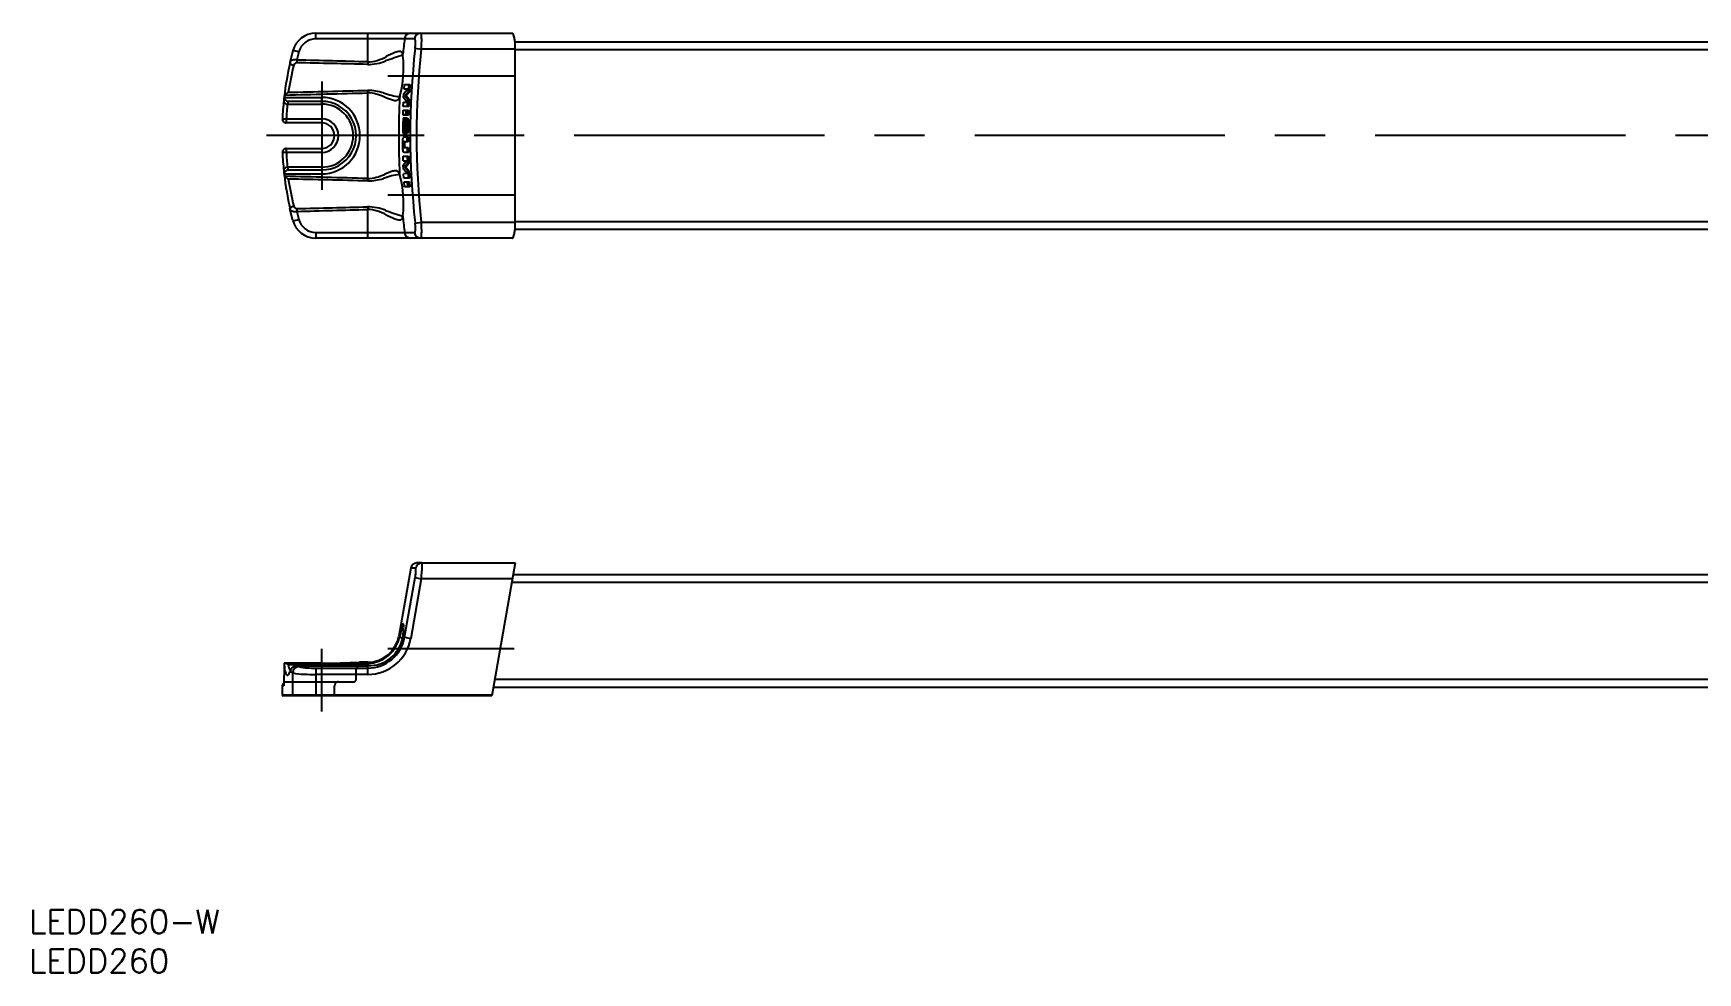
# Model space of a CAD drawing. Extents: x 1 to 423, y 0 to 119.
# Drawn here: x 0.5 to 211.7, y 0 to 119.3 of the extents above; entities that cross this region are included whole.
import ezdxf

# ---------------------------------------------------------------- set-up
doc = ezdxf.new("R2010")
doc.units = 0
doc.linetypes.add('CENTER', pattern=[50.8, 31.75, -6.35, 6.35, -6.35])
doc.linetypes.add('DASHED', pattern=[19.05, 12.7, -6.35])
doc.layers.get('0').update_dxf_attribs({"linetype": 'CONTINUOUS'})
doc.layers.add('CENTER', color=1, linetype='CENTER')
doc.styles.get("Standard").update_dxf_attribs({"font": 'txt.shx', "height": 3, "bigfont": 'bigfont.shx'})

# ---------------------------------------------------------------- blocks, each defined once
blk = doc.blocks.new('*U8')
at = {"color": 7, "linetype": 'CONTINUOUS'}
blk.add_text('LEDD260-W', height=3, dxfattribs=at).set_placement((0, 5))
blk = doc.blocks.new('*U9')
at = {"color": 7, "linetype": 'CONTINUOUS'}
blk.add_text('LEDD260', height=3, dxfattribs=at).set_placement((0, 0))

msp = doc.modelspace()

# ---------------------------------------------------------------- linework, layer by layer
at = {"color": 7, "linetype": 'CONTINUOUS'}
for p, q in [((36.34, 119.27), (61.3, 119.27)), ((36.34, 118.56), (36.34, 119.27)), ((48.9, 118.56), (36.34, 118.56)), ((42.95, 115.64), (42.95, 119.27)), ((33.44, 117.03), (33.08, 115.56)), ((34.22, 116.91), (33.96, 115.88)), ((47.4, 116.51), (47.41, 116.61)), ((47.41, 116.43), (47.4, 116.51)), ((48.96, 117.36), (49.75, 117.27)), ((61.66, 117.27), (49.75, 117.27)), ((61.62, 118.17), (272.6, 118.17)), ((61.66, 95.27), (61.66, 117.27)), ((225.24, 117.17), (61.66, 117.17)), ((33.08, 115.56), (33.08, 115.5)), ((33.08, 115.5), (33.11, 115.45)), ((33.11, 115.45), (33.15, 115.4)), ((33.15, 115.4), (33.2, 115.35)), ((33.2, 115.35), (33.28, 115.3)), ((33.28, 115.3), (33.37, 115.26)), ((33.37, 115.26), (33.46, 115.23)), ((33.46, 115.23), (33.56, 115.2)), ((47.52, 111.6), (47.99, 112.17)), ((47.55, 112.17), (47.59, 112.75)), ((47.99, 112.17), (47.55, 112.17)), ((47.59, 112.75), (48.29, 112.75)), ((48.14, 112.75), (48.08, 111.81)), ((48.29, 112.75), (48.23, 111.81)), ((32.35, 111.16), (32.35, 111.13)), ((32.35, 111.13), (37.11, 111.13)), ((32.8, 110.27), (32.75, 110.27)), ((32.8, 110.27), (37.11, 110.27)), ((37.11, 110.61), (32.84, 110.61)), ((37.11, 110.27), (37.11, 111.13)), ((42.95, 100.83), (42.95, 111.7)), ((47.45, 109.95), (47.47, 110.54)), ((48.15, 109.95), (47.45, 109.95)), ((47.47, 110.54), (47.92, 110.54)), ((47.5, 111.11), (47.52, 111.6)), ((47.92, 110.54), (47.5, 111.11)), ((48.08, 111.81), (47.67, 111.36)), ((47.67, 111.36), (48.04, 110.89)), ((47.82, 111.36), (47.67, 111.36)), ((48.23, 111.81), (47.82, 111.36)), ((47.82, 111.36), (48.19, 110.89)), ((48, 109.95), (48.04, 110.89)), ((48.19, 110.89), (48.04, 110.89)), ((48.23, 111.81), (48.08, 111.81)), ((48.19, 110.89), (48.15, 109.95)), ((32.11, 108.42), (32.61, 108.39)), ((32.61, 108.39), (37.11, 108.39)), ((32.61, 108.39), (32.61, 107.89)), ((37.11, 107.89), (32.61, 107.89)), ((37.11, 108.39), (37.11, 107.89)), ((47.39, 107.74), (47.38, 107.49)), ((47.43, 108.25), (47.39, 107.94)), ((47.39, 107.94), (47.39, 107.74)), ((47.42, 108.87), (47.43, 109.5)), ((48.12, 108.87), (47.42, 108.87)), ((47.43, 109.5), (48.13, 109.5)), ((47.45, 108.39), (47.43, 108.27)), ((47.43, 108.27), (47.43, 108.25)), ((47.48, 108.47), (47.45, 108.39)), ((47.47, 107.64), (47.48, 107.77)), ((47.56, 108.54), (47.48, 108.47)), ((47.48, 107.77), (47.49, 107.84)), ((47.49, 107.84), (47.52, 107.89)), ((47.52, 107.89), (47.55, 107.9)), ((47.57, 107.9), (47.55, 107.9)), ((47.56, 108.54), (47.58, 108.54)), ((47.57, 107.9), (47.58, 108.54)), ((47.64, 107.9), (47.57, 107.9)), ((47.58, 108.54), (47.73, 108.54)), ((47.65, 107.94), (47.62, 107.63)), ((47.63, 107.79), (47.62, 107.69)), ((47.67, 108.15), (47.65, 107.94)), ((47.71, 108.37), (47.67, 108.15)), ((47.75, 108.46), (47.71, 108.37)), ((47.73, 108.54), (47.73, 108.41)), ((47.74, 107.67), (47.75, 107.74)), ((47.8, 108.49), (47.75, 108.46)), ((47.75, 107.74), (47.77, 107.81)), ((47.77, 107.81), (47.82, 107.85)), ((47.8, 108.87), (47.82, 109.5)), ((47.83, 108.49), (47.8, 108.49)), ((47.96, 108.49), (47.8, 108.49)), ((47.82, 107.85), (47.85, 107.79)), ((47.85, 108.47), (47.83, 108.49)), ((47.85, 108.87), (47.87, 109.5)), ((47.89, 108.39), (47.85, 108.47)), ((47.85, 107.79), (47.86, 107.71)), ((47.86, 107.71), (47.87, 107.64)), ((47.89, 108.39), (48.04, 108.39)), ((47.89, 108.38), (47.89, 108.39)), ((47.92, 108.23), (47.89, 108.38)), ((47.89, 108.38), (48.04, 108.38)), ((47.94, 108.03), (47.92, 108.23)), ((47.95, 107.78), (47.94, 108.03)), ((47.95, 107.5), (47.95, 107.78)), ((47.98, 109.5), (47.96, 108.87)), ((47.96, 108.49), (48, 108.47)), ((48, 108.47), (48.04, 108.39)), ((48.04, 108.39), (48.04, 108.38)), ((48.04, 108.38), (48.07, 108.24)), ((48.07, 108.24), (48.09, 108.03)), ((48.09, 108.03), (48.1, 107.79)), ((48.1, 107.79), (48.1, 107.5)), ((48.13, 109.5), (48.12, 108.87)), ((47.38, 107.49), (47.4, 106.92)), ((47.38, 105.55), (47.39, 105.67)), ((47.39, 105.67), (47.41, 105.81)), ((47.4, 106.92), (47.41, 106.78)), ((47.41, 106.78), (47.44, 106.57)), ((47.41, 105.81), (47.42, 105.91)), ((47.42, 105.91), (47.49, 106.09)), ((47.44, 106.57), (47.47, 106.51)), ((47.46, 107.57), (47.47, 107.64)), ((47.46, 107.49), (47.46, 107.57)), ((47.46, 107.35), (47.46, 107.49)), ((47.47, 107.23), (47.46, 107.35)), ((47.49, 107.13), (47.47, 107.23)), ((47.47, 106.51), (47.52, 106.44)), ((47.51, 107.11), (47.49, 107.13)), ((47.49, 106.09), (47.55, 106.13)), ((47.54, 107.11), (47.51, 107.11)), ((47.52, 106.44), (47.56, 106.44)), ((47.52, 106.44), (47.69, 106.44)), ((47.56, 107.14), (47.54, 107.11)), ((47.55, 106.13), (48.08, 106.13)), ((47.58, 107.21), (47.56, 107.14)), ((47.56, 106.44), (47.6, 106.48)), ((47.59, 107.32), (47.58, 107.21)), ((47.62, 107.63), (47.59, 107.32)), ((47.6, 106.48), (47.63, 106.58)), ((47.62, 107.59), (47.61, 107.49)), ((47.62, 107.69), (47.62, 107.59)), ((47.63, 106.58), (47.66, 106.75)), ((47.66, 106.75), (47.69, 107.03)), ((47.71, 106.44), (47.67, 106.44)), ((47.69, 107.03), (47.73, 107.52)), ((47.69, 107.03), (47.78, 107.03)), ((47.75, 106.48), (47.71, 106.44)), ((47.73, 107.52), (47.74, 107.6)), ((47.73, 107.52), (47.87, 107.53)), ((47.74, 107.6), (47.74, 107.67)), ((47.78, 106.57), (47.75, 106.48)), ((47.83, 107.19), (47.78, 107.15)), ((47.78, 107.15), (47.78, 106.54)), ((47.79, 106.54), (47.78, 106.54)), ((47.79, 106.54), (47.86, 106.61)), ((47.95, 106.54), (47.79, 106.54)), ((47.85, 107.25), (47.83, 107.19)), ((47.86, 107.31), (47.85, 107.25)), ((47.87, 107.43), (47.86, 107.37)), ((47.86, 107.37), (47.86, 107.31)), ((47.86, 106.61), (47.89, 106.69)), ((47.87, 107.64), (47.87, 107.57)), ((47.87, 107.57), (47.87, 107.5)), ((47.87, 107.5), (47.87, 107.43)), ((47.89, 106.69), (47.91, 106.8)), ((47.91, 106.81), (47.94, 107.1)), ((47.91, 106.8), (47.91, 106.81)), ((47.91, 106.81), (48.06, 106.81)), ((47.91, 106.8), (48.06, 106.8)), ((47.93, 105.49), (47.93, 106.13)), ((47.94, 107.1), (47.95, 107.5)), ((47.95, 107.5), (48.1, 107.5)), ((48.01, 106.61), (47.95, 106.54)), ((48.04, 106.69), (48.01, 106.61)), ((48.06, 106.8), (48.04, 106.69)), ((48.09, 107.1), (48.06, 106.81)), ((48.06, 106.81), (48.06, 106.8)), ((48.08, 106.13), (48.09, 105.49)), ((48.1, 107.5), (48.09, 107.1)), ((32.61, 104.14), (32.11, 104.12)), ((32.61, 104.64), (32.61, 104.14)), ((32.61, 104.64), (37.11, 104.64)), ((37.11, 104.14), (32.61, 104.14)), ((37.11, 104.64), (37.11, 104.14)), ((47.38, 105.11), (47.38, 105.55)), ((47.39, 104.73), (47.38, 105.11)), ((47.39, 104.72), (47.39, 104.73)), ((47.41, 104.52), (47.39, 104.72)), ((47.43, 104.37), (47.41, 104.52)), ((47.43, 103.08), (47.42, 103.66)), ((47.42, 103.66), (48.12, 103.66)), ((47.46, 104.25), (47.43, 104.37)), ((47.47, 105.33), (47.46, 105.26)), ((47.46, 105.26), (47.46, 105.19)), ((47.46, 105.19), (47.46, 105.14)), ((47.46, 105.14), (47.46, 105.04)), ((47.46, 105.04), (47.47, 104.98)), ((47.49, 104.18), (47.46, 104.25)), ((47.49, 105.43), (47.47, 105.33)), ((47.47, 104.98), (47.47, 104.92)), ((47.47, 104.92), (47.49, 104.84)), ((47.62, 104.92), (47.47, 104.92)), ((47.52, 105.48), (47.49, 105.43)), ((47.64, 105.43), (47.49, 105.43)), ((47.49, 104.84), (47.5, 104.79)), ((47.57, 104.11), (47.49, 104.18)), ((47.5, 104.79), (47.56, 104.75)), ((47.55, 105.49), (47.52, 105.48)), ((48.09, 105.49), (47.55, 105.49)), ((47.56, 104.75), (48.09, 104.75)), ((48.11, 104.11), (47.57, 104.11)), ((47.62, 105.33), (47.61, 105.26)), ((47.61, 105.26), (47.61, 105.19)), ((47.61, 105.19), (47.61, 105.14)), ((47.61, 105.14), (47.61, 105.04)), ((47.61, 105.04), (47.62, 104.97)), ((47.64, 105.43), (47.62, 105.33)), ((47.62, 104.97), (47.62, 104.92)), ((47.62, 104.92), (47.64, 104.84)), ((47.67, 105.48), (47.64, 105.43)), ((47.64, 104.84), (47.66, 104.79)), ((47.66, 104.79), (47.71, 104.75)), ((47.7, 105.49), (47.67, 105.48)), ((47.94, 104.75), (47.95, 104.11)), ((47.96, 103.66), (47.99, 102.72)), ((48.09, 104.75), (48.11, 104.11)), ((48.12, 103.66), (48.14, 102.72)), ((32.35, 101.4), (32.35, 101.37)), ((37.11, 101.4), (32.35, 101.4)), ((32.75, 102.26), (32.8, 102.27)), ((37.11, 102.27), (32.8, 102.27)), ((32.84, 101.92), (37.11, 101.92)), ((37.11, 102.27), (37.11, 101.4)), ((47.01, 101.32), (47, 101.4)), ((47.43, 103.08), (47.87, 103.08)), ((47.45, 102.51), (47.87, 103.08)), ((47.47, 102.01), (47.45, 102.51)), ((47.93, 101.45), (47.47, 102.01)), ((47.93, 101.45), (47.5, 101.44)), ((47.52, 100.86), (47.5, 101.44)), ((47.99, 102.72), (47.62, 102.26)), ((47.62, 102.26), (48.03, 101.8)), ((47.77, 102.26), (47.62, 102.26)), ((48.14, 102.72), (47.77, 102.26)), ((47.77, 102.26), (48.18, 101.8)), ((48.14, 102.72), (47.99, 102.72)), ((48.03, 101.8), (48.07, 100.86)), ((48.18, 101.8), (48.03, 101.8)), ((48.18, 101.8), (48.23, 100.86)), ((47.02, 101.25), (47.01, 101.32)), ((48.23, 100.86), (47.52, 100.86)), ((47.59, 99.78), (47.55, 100.41)), ((47.55, 100.41), (48.25, 100.41)), ((48.29, 99.78), (47.59, 99.78)), ((47.93, 100.41), (47.97, 99.78)), ((48.02, 99.78), (47.98, 100.41)), ((48.1, 100.41), (48.14, 99.78)), ((48.25, 100.41), (48.29, 99.78)), ((33.11, 97.08), (33.15, 97.14)), ((33.15, 97.14), (33.2, 97.19)), ((33.2, 97.19), (33.28, 97.24)), ((33.28, 97.24), (33.37, 97.28)), ((33.37, 97.28), (33.46, 97.31)), ((33.46, 97.31), (33.56, 97.33)), ((33.08, 97.03), (33.11, 97.08)), ((33.08, 96.98), (33.08, 97.03)), ((33.44, 95.51), (33.08, 96.98)), ((33.96, 96.66), (34.22, 95.63)), ((42.95, 93.27), (42.95, 96.9)), ((47.41, 96.1), (47.4, 96.02)), ((47.4, 96.02), (47.41, 95.93)), ((48.96, 95.18), (49.75, 95.27)), ((49.75, 95.27), (61.66, 95.27)), ((61.66, 95.37), (225.24, 95.37)), ((36.34, 93.97), (48.9, 93.97)), ((36.34, 93.97), (36.34, 93.27)), ((61.3, 93.27), (36.34, 93.27)), ((272.6, 94.37), (61.62, 94.37)), ((48.41, 51.36), (46.88, 42.72)), ((49.03, 51.36), (48.41, 51.36)), ((49.81, 52.02), (49.19, 52.02)), ((49.81, 52.02), (61.66, 52.02)), ((61.66, 52.02), (58.69, 35.17)), ((47.62, 42.59), (48.96, 50.16)), ((49.74, 50.02), (48.41, 42.45)), ((48.96, 50.16), (49.74, 50.02)), ((61.3, 50.02), (49.74, 50.02)), ((61.23, 49.57), (272.99, 49.57)), ((61.4, 50.57), (272.81, 50.57)), ((47, 42.7), (46.88, 42.72)), ((47.01, 42.65), (47, 42.7)), ((47.03, 42.6), (47.01, 42.65)), ((47.07, 42.55), (47.03, 42.6)), ((47.13, 42.5), (47.07, 42.55)), ((47.21, 42.46), (47.13, 42.5)), ((47.29, 42.42), (47.21, 42.46)), ((47.36, 42.4), (47.29, 42.42)), ((47.62, 42.59), (47.41, 42.63)), ((47.62, 42.59), (48.41, 42.45)), ((32.34, 39.08), (32.29, 36.42)), ((32.35, 39.3), (32.34, 39.3)), ((32.34, 39.3), (32.35, 39.3)), ((37.11, 39.3), (32.35, 39.3)), ((33.44, 38.06), (33.08, 38.2)), ((33.44, 35.27), (33.44, 38.06)), ((33.96, 38.96), (42.95, 38.98)), ((33.96, 38.96), (34.21, 38.86)), ((36.34, 38.67), (36.34, 35.17)), ((36.34, 38.67), (42.95, 38.67)), ((42.95, 39.42), (41.91, 39.42)), ((42.95, 39.27), (42.95, 39.42)), ((42.95, 37.87), (42.95, 38.98)), ((32.11, 36.42), (32.11, 35.27)), ((32.11, 36.42), (32.11, 35.27)), ((32.29, 36.42), (32.11, 36.42)), ((32.11, 36.42), (32.11, 36.42)), ((42.95, 37.87), (36.34, 37.87)), ((58.88, 36.27), (275.33, 36.27)), ((59.06, 37.27), (275.16, 37.27)), ((32.11, 35.27), (58.7, 35.27)), ((32.11, 35.27), (32.11, 35.27)), ((58.69, 35.17), (32.21, 35.17)), ((32.21, 35.17), (32.21, 35.17))]:
    msp.add_line(p, q, dxfattribs=at)
at = {"color": 3, "linetype": 'DASHED'}
for p, q in [((41.48, 37.27), (41.48, 38.48)), ((32.3, 36.92), (41.13, 36.92)), ((38.73, 35.17), (38.73, 36.42))]:
    msp.add_line(p, q, dxfattribs=at)
at = {"color": 7, "linetype": 'CONTINUOUS'}
for centre, radius, start, end in [((36.34, 116.27), 3, 89.9589, 165.3762), ((36.35, 116.36), 2.2, 90.1495, 165.6269), ((149.38, 106.27), 102.5, 173.1118, 174.2126), ((48.41, 118.48), 0.792, 90.3712, 173.5067), ((49.68, 118.48), 0.792, 90.3712, 173.5067), ((48.87, 118.48), 0.0903, 22.3429, 71.712), ((48.61, 118.36), 0.372, 11.5903, 23.5555), ((47.77, 118.19), 1.23, 4.5597, 11.7806), ((45.81, 118.03), 3.2, 358.9795, 4.5504), ((49.67, 119.22), 0.0485, 38.6533, 76.0355), ((49.61, 119.18), 0.122, 20.9284, 35.801), ((49.32, 119.07), 0.432, 12.9472, 21.3435), ((48.55, 118.89), 1.22, 6.8335, 12.7841), ((31.92, 118.5), 17.87, 356.0607, 359.3082), ((46.34, 118.63), 3.44, 2.6034, 6.8193), ((40.98, 118.39), 8.81, 359.2936, 2.5872), ((61.3, 119.18), 0.0861, 43.3773, 86.6504), ((61.19, 119.06), 0.25, 30.5273, 45.4511), ((60.81, 118.84), 0.687, 19.4613, 30.3189), ((59.62, 118.43), 1.94, 11.7524, 19.4197), ((56.62, 117.8), 5.01, 5.7802, 11.7342), ((51.66, 117.29), 10, 359.8451, 5.8131), ((33.54, 115.07), 1.96, 69.8067, 92.82), ((41.13, 124.67), 9.35, 288.8765, 296.3975), ((71.01, 45.29), 75.03, 108.3402, 110.1058), ((54.19, 98.51), 19.9, 113.071, 116.6031), ((47.16, 115.07), 1.9, 95.1537, 113.6065), ((47.02, 116.56), 0.411, 51.5002, 94.2855), ((33.04, 114.93), 14.45, 345.3897, 5.9724), ((46.87, 116.51), 0.55, 10.2792, 42.1846), ((147.84, 106.27), 99.5, 173.6018, 186.3982), ((41.92, 118.14), 7.09, 353.633, 358.654), ((147.82, 106.27), 98.69, 173.6003, 186.3997), ((74.54, 106.27), 42.48, 167.3754, 173.3167), ((63.35, 107.35), 30.8, 165.2276, 171.7487), ((33.42, 115.48), 0.348, 124.9108, 166.8562), ((33.59, 115.24), 0.64, 102.5111, 125.2944), ((33.74, 114.58), 1.32, 80.4722, 102.5757), ((34, 115.1), 0.447, 131.4384, 166.5233), ((33.95, 115.16), 0.37, 89.5129, 131.9981), ((207.76, 111.37), 173.85, 178.5125, 178.6278), ((-147.33, -7630.61), 7748.26, 88.592882, 88.659328), ((-107.11, -5351.14), 5468.83, 88.42769, 88.52183), ((42.88, 121.76), 6.45, 270.4912, 291.2489), ((214.48, 110.88), 171.6, 178.4116, 178.5204), ((43.01, 119.13), 3.49, 268.859, 288.9886), ((-142.93, 7558.89), 7449.19, 271.352224, 271.429715), ((-211.39, 104.7), 254.43, 1.5766, 1.6465), ((42.95, 105.6), 6.41, 71.8735, 90.0814), ((74.56, 106.27), 42.5, 173.9597, 177.0999), ((74.56, 106.27), 42.5, 173.3155, 173.9597), ((32.68, 110.71), 0.393, 175.2494, 228.1634), ((33.2, 110.92), 0.884, 144.8365, 163.7746), ((32.51, 111.19), 0.164, 173.0993, 191.1867), ((32.96, 111.22), 0.616, 188.1178, 258.4032), ((32.8, 110.83), 0.557, 227.4386, 264.7253), ((33.59, 110.55), 1.42, 120.8311, 141.924), ((-104.59, 5466.78), 5357.11, 271.46606, 271.57809), ((74.56, 106.27), 42, 174.5315, 177.0999), ((74.56, 105.78), 42, 173.3829, 173.8598), ((37.1, 106.27), 4.86, 270.0415, 89.9585), ((37.13, 106.27), 4.35, 269.7296, 90.2704), ((37.11, 106.27), 4, 270, 90), ((43.02, 108.13), 3.57, 73.6076, 91.256), ((41.42, 102.76), 9.17, 66.5895, 73.4658), ((47.81, 119.44), 8.26, 249.6414, 264.3882), ((49.01, 120.06), 9.71, 246.0337, 252.5304), ((46.45, 111.89), 1.15, 251.8584, 279.3008), ((46.54, 111.18), 0.44, 283.1752, 319.0096), ((46.34, 111.33), 0.69, 320.4463, 343.2897), ((149.44, 106.27), 102.56, 177.2807, 182.7193), ((47.37, 111.15), 0.374, 159.347, 182.9388), ((32.61, 108.39), 0.5, 177.0999, 270), ((37.11, 106.27), 2.12, 270, 90), ((37.11, 106.27), 1.62, 270, 90), ((32.61, 104.14), 0.5, 90, 182.9001), ((74.56, 106.27), 42.5, 182.9001, 186.0403), ((74.56, 106.27), 42, 182.9001, 185.4685), ((32.68, 101.83), 0.393, 131.8366, 184.7506), ((74.56, 106.27), 42.5, 186.0403, 186.6845), ((32.96, 101.32), 0.616, 101.5968, 171.8822), ((33.2, 101.62), 0.884, 196.2254, 215.1635), ((32.51, 101.34), 0.164, 168.8133, 186.9007), ((32.8, 101.71), 0.557, 95.2747, 132.5614), ((74.56, 106.76), 42, 186.1402, 186.6171), ((49.01, 92.48), 9.71, 107.4696, 113.9663), ((46.45, 100.65), 1.15, 80.6992, 108.1416), ((46.54, 101.35), 0.44, 40.9904, 76.8248), ((46.34, 101.2), 0.69, 16.7103, 39.5537), ((74.54, 106.26), 42.48, 186.6833, 192.6246), ((-104.59, -5254.25), 5357.11, 88.42191, 88.53394), ((33.59, 101.99), 1.42, 218.076, 239.1689), ((63.35, 105.19), 30.8, 188.2513, 194.7724), ((-142.93, -7346.35), 7449.19, 88.570285, 88.647776), ((42.95, 106.93), 6.41, 269.9186, 288.1265), ((-211.39, 107.83), 254.43, 358.3535, 358.4234), ((43.02, 104.41), 3.57, 268.744, 286.3924), ((41.42, 109.77), 9.17, 286.5342, 293.4105), ((47.81, 93.1), 8.26, 95.6116, 110.3586), ((33.04, 97.61), 14.45, 354.0276, 14.6103), ((34, 97.44), 0.447, 193.4767, 228.5616), ((-147.33, 7843.15), 7748.26, 271.340672, 271.407118), ((214.48, 101.65), 171.6, 181.4796, 181.5884), ((42.88, 90.78), 6.45, 68.7511, 89.5088), ((33.42, 97.06), 0.348, 193.1438, 235.0892), ((33.59, 97.3), 0.64, 234.7056, 257.4889), ((33.54, 97.47), 1.96, 267.18, 290.1933), ((36.34, 96.26), 3, 194.6238, 270.0411), ((33.74, 97.96), 1.32, 257.4243, 279.5278), ((33.95, 97.38), 0.37, 228.0019, 270.4871), ((207.76, 101.17), 173.85, 181.3722, 181.4875), ((-107.11, 5563.67), 5468.83, 271.47817, 271.57231), ((36.35, 96.17), 2.2, 194.3731, 269.8505), ((43.01, 93.4), 3.49, 71.0114, 91.141), ((41.13, 87.86), 9.35, 63.6025, 71.1235), ((71.01, 167.24), 75.03, 249.8942, 251.6598), ((54.19, 114.03), 19.9, 243.3969, 246.929), ((47.16, 97.46), 1.9, 246.3935, 264.8463), ((47.02, 95.98), 0.411, 265.7145, 308.4998), ((46.87, 96.03), 0.55, 317.8154, 349.7208), ((149.38, 106.26), 102.5, 185.7874, 186.8882), ((41.92, 94.39), 7.09, 1.346, 6.367), ((31.92, 94.04), 17.87, 0.6918, 3.9393), ((51.66, 95.24), 10, 354.1869, 0.1549), ((48.41, 94.06), 0.792, 186.4933, 269.6288), ((48.87, 94.06), 0.0903, 288.288, 337.6571), ((49.68, 94.06), 0.792, 186.4933, 269.6288), ((48.61, 94.17), 0.372, 336.4445, 348.4097), ((47.77, 94.35), 1.23, 348.2194, 355.4403), ((45.81, 94.5), 3.2, 355.4496, 1.0205), ((49.67, 93.31), 0.0485, 283.9645, 321.3467), ((49.61, 93.36), 0.122, 324.199, 339.0716), ((49.32, 93.47), 0.432, 338.6565, 347.0528), ((48.55, 93.64), 1.22, 347.2159, 353.1665), ((46.34, 93.91), 3.44, 353.1807, 357.3966), ((40.98, 94.15), 8.81, 357.4128, 0.7064), ((61.3, 93.35), 0.0861, 273.3496, 316.6227), ((61.19, 93.47), 0.25, 314.5489, 329.4727), ((60.81, 93.69), 0.687, 329.6811, 340.5387), ((59.62, 94.11), 1.94, 340.5803, 348.2476), ((56.62, 94.73), 5.01, 348.2658, 354.2198), ((49.19, 51.22), 0.8, 90, 170), ((40.26, 51.71), 8.84, 349.8974, 353.8438), ((49.81, 51.22), 0.796, 90.1388, 170.2751), ((48.95, 51.28), 0.108, 6.5936, 47.0188), ((44.27, 51.27), 4.8, 353.9123, 357.5418), ((48.49, 51.2), 0.575, 1.7563, 9.3347), ((47.08, 51.15), 1.98, 357.5324, 1.9251), ((25.59, 52.6), 24.28, 353.9031, 356.275), ((49.59, 51.89), 0.258, 2.0056, 29.9087), ((36.39, 51.88), 13.47, 356.3176, 358.4559), ((48.1, 51.74), 1.75, 0.898, 5.0024), ((44.12, 51.68), 5.73, 358.4561, 0.9696), ((42.95, 43.42), 4, 270, 350), ((42.86, 43.48), 4.21, 271.1476, 349.3339), ((43.12, 43.32), 4.34, 267.695, 350.8583), ((42.95, 43.42), 4.75, 270, 350), ((42.95, 43.42), 5.55, 270, 350), ((86.38, 34.52), 40.22, 167.1229, 168.2695), ((55.87, 41.48), 8.92, 164.3827, 166.9737), ((49.07, 43.43), 1.85, 153.461, 165.9483), ((47.53, 44.18), 0.146, 137.2446, 147.2262), ((30.53, 44.72), 17.01, 352.9401, 355.6916), ((47.46, 44.25), 0.0414, 104.7919, 139.9976), ((47.45, 44.27), 0.0226, 30.8307, 95.3051), ((47.39, 44.23), 0.0908, 19.0953, 35.1397), ((45.89, 43.95), 1.62, 356.6634, 11.0508), ((39.24, 44.05), 8.27, 355.7774, 358.6062), ((36.16, 39.16), 3.82, 177.8497, 181.1454), ((32.56, 40.78), 1.5, 261.6589, 266.5152), ((37.57, 39.44), 5.24, 183.937, 194.8437), ((32.31, 38.3), 1, 56.642, 80.7678), ((-45.5, -59609.24), 59648.57, 89.9150428, 89.9251043), ((33.6, 38.43), 1.14, 196.939, 206.0113), ((-53.17, 123318.03), 123278.92, 270.0399845, 270.0446673), ((34.23, 39.18), 1.37, 182.046, 216.4409), ((28.77, 40.31), 4.8, 330.9763, 333.9573), ((33.99, 38.04), 0.918, 91.6839, 169.8995), ((34.25, 38.05), 0.81, 92.5698, 179.0079), ((35.14, 47.15), 9.25, 259.3905, 268.4085), ((35.46, 43.69), 4.99, 255.4863, 267.7729), ((36.38, 56.91), 18.24, 266.5154, 269.8804), ((37.18, 134.4), 95.1, 269.9534, 272.845), ((43.82, 39.15), 0.879, 171.9086, 180.4154), ((32.61, 36.42), 0.5, 128.3213, 180), ((32.61, 36.42), 0.5, 128.4281, 180.0099), ((32.9, 38.07), 0.358, 203.9149, 232.9073), ((32.75, 37.88), 0.115, 235.7671, 304.2329), ((32.45, 38.23), 0.573, 308.9786, 333.8896), ((36.39, 72.1), 34.23, 267.4742, 269.9119), ((32.21, 35.27), 0.1, 180, 270), ((32.21, 35.27), 0.1, 180, 270), ((33.54, 35.27), 0.0984, 179.0684, 269.0341)]:
    msp.add_arc(centre, radius, start, end, dxfattribs=at)
at = {"color": 3, "linetype": 'DASHED'}
for centre, radius, start, end in [((41.98, 38.48), 0.5, 90.144, 180), ((39.23, 36.42), 0.5, 90, 180), ((41.13, 37.27), 0.35, 270, 0)]:
    msp.add_arc(centre, radius, start, end, dxfattribs=at)
at = {"layer": 'CENTER', "color": 1, "linetype": 'CENTER'}
for p, q in [((37.11, 113.13), (37.11, 99.4)), ((61.57, 113.82), (45.51, 113.82)), ((304.1, 106.27), (30.11, 106.27)), ((61.57, 98.72), (45.51, 98.72)), ((37.11, 33.17), (37.11, 41.14)), ((45.51, 41.17), (61.51, 41.17))]:
    msp.add_line(p, q, dxfattribs=at)

# ---------------------------------------------------------------- block references
at = {"color": 7, "linetype": 'CONTINUOUS'}
for name in ['*U8', '*U9']:
    msp.add_blockref(name, (0, 0), dxfattribs=at)

doc.saveas('drawing.dxf')
